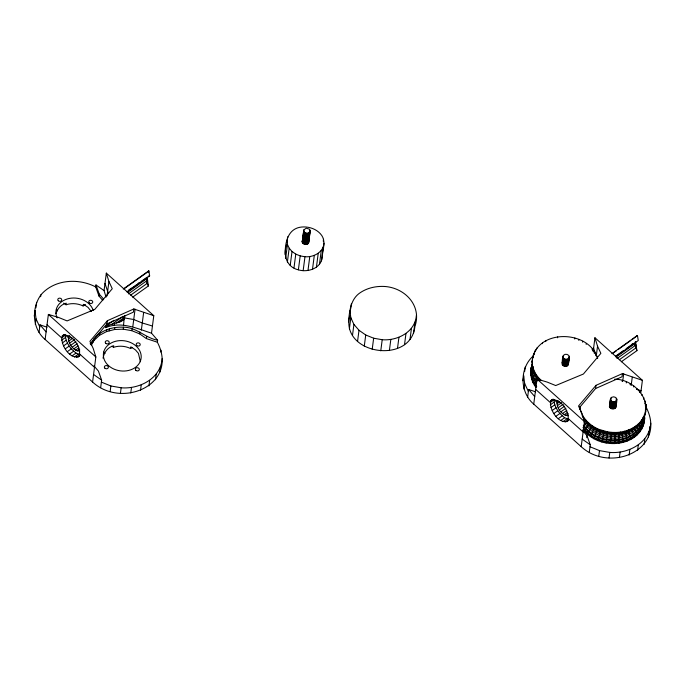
<?xml version="1.0" encoding="UTF-8"?>
<svg xmlns="http://www.w3.org/2000/svg" width="685" height="685" viewBox="0 0 685 685"><rect width="100%" height="100%" fill="white"/><g stroke="black" fill="none" stroke-linecap="round" stroke-linejoin="round"><path stroke-width="1.03" d="M628.642 430.463C628.059 433.751 631.399 436.225 630.834 439.41C615.361 447.433 594.092 443.726 583.295 429.735M643.352 416.668L644.311 416.249L644.645 414.853C640.227 426.156 627.803 432.098 616.217 432.449L616.012 433.759L607.381 433.16L599.11 430.796L599.238 429.469C589.716 425.633 581.205 417.465 579.767 406.933L579.733 408.363M593.946 438.794L597.294 429.101M132.685 297.153L148.328 286.005L146.624 280.893L146.676 278.05M621.304 361.791L636.947 350.643L635.235 345.523L635.286 342.688M625.508 431.892L627.152 441.097M128.369 293.899L146.624 280.893L146.753 278.024M616.979 358.538L635.235 345.523L635.415 341.704L636.947 350.643M604.076 431.858L601.858 442.013M620.499 432.064L620.276 433.374C617.014 432.817 608.306 435.694 607.544 431.85L599.238 429.469M607.706 432.689L606.097 442.981M535.833 387.171C530.601 380.714 529.291 371.501 532.408 363.803L532.074 365.199M534.677 385.638L535.884 383.172C532.75 378.317 531.312 372.34 532.433 366.629L531.44 367.151C530.104 373.967 532.305 381.16 536.723 386.443M532.553 357.416L532.271 365.799L532.142 360.875L532.108 362.322C533.838 328.757 588.98 328.594 597.671 358.503M535.884 383.172L536.578 382.718C533.521 377.992 532.117 372.152 533.204 366.578M630.834 439.41C638.805 435.283 644.91 426.926 644.611 417.73L643.78 416.994C640.595 445.627 596.935 447.759 583.346 425.727L584.04 425.282C597.2 446.474 638.951 444.899 642.95 417.567M644.611 417.73C641.425 446.791 597.397 449.377 583.029 427.483M645.604 407.721L645.279 412.901L645.493 412.447L645.612 411.497L644.311 416.249M614.616 379.207C635.457 378.976 655.947 403.825 640.783 422.414C626.201 439.599 595.907 436.944 583.526 418.449L583.586 417.062M130.698 295.124L147.215 283.35L147.592 280.353L146.992 277.887M619.317 359.762L635.834 347.989L636.202 344.992M148.602 272.604L148.825 270.806L123.257 289.027M123.985 319.544L119.721 321.993L108.906 325.152L107.254 323.671L105.747 327.601C121.254 321.077 136.803 328.457 151.513 333.175L157.619 340.24L157.362 342.226C179.17 384.225 122.153 409.33 92.586 382.033L45.124 339.477C32.092 328.543 31.407 308.233 40.877 294.884C54.218 279.352 78.287 277.819 95.729 286.955L98.974 296.048L102.784 300.458M35.903 307.882L36.622 302.316M35.312 324.425L36.04 318.859L34.969 310.493M40.638 296.733L40.877 294.884M39.028 332.413L40.004 324.861L46.957 327.156M45.124 339.477L48.378 314.415L58.542 317.438L67.087 320.914L94.778 309.389L112.263 288.719L108.924 281.535L106.329 273.118L153.791 315.674L151.513 333.175M55.956 313.627C57.523 308.729 60.914 304.491 66.265 303.181L66.051 304.765C71.608 302.907 77.842 303.395 83.099 305.947L85.565 304.628M83.099 305.947L83.305 304.363L84.238 304.739L88.074 307.419L91.336 311.564M95.729 286.955L95.986 284.96L104.06 290.611L106.072 297.162M92.817 342.568L93.074 340.582M98.974 296.048L99.231 294.053L95.986 284.96M91.396 345.043L93.991 340.505L94.256 338.518C101.397 330.093 112.7 326.642 123.48 327.19C136.546 327.19 145.288 337.945 157.619 340.24M104.06 290.611L106.329 273.118M92.586 382.033L95.84 356.979L93.246 348.562L89.906 341.37L107.391 320.7L133.823 308.961L153.791 315.674M93.991 340.505L99.462 335.35L99.727 333.364M107.048 295.963L108.924 281.535M90.163 343.759L106.98 323.885L107.391 320.7M99.462 335.35L106.492 331.6L106.749 329.605M100.661 387.684L101.637 380.132L98.392 371.039L93.948 365.893M103.024 358.135C104.12 352.433 107.665 347.201 113.719 345.745L113.513 347.329C119.062 345.471 125.304 345.959 130.552 348.511L132.196 347.629M109.189 330.898L109.446 328.911M114.241 325.401L114.506 323.354M106.492 331.6L114.592 329.494L114.857 327.498M110.157 391.546L110.876 385.98L101.38 382.119M123.557 325.058L124.353 316.47M124.559 317.343L124.807 315.46M114.592 329.494L123.223 329.177L123.48 327.19M120.432 393.353L121.151 387.778C139.26 389.371 160.864 378.488 162.131 358.58M133.823 308.961L133.412 312.146L106.98 323.885M157.362 342.226L146.427 338.604L139.697 333.895L131.785 330.684L132.042 328.697M132.804 326.685L135.073 309.183M130.552 348.511L130.758 346.918L131.691 347.304L135.527 349.984L138.43 353.34L140.365 361.706M130.784 392.976L131.503 387.41M139.697 333.895L139.963 331.908M141.35 330.153L143.627 312.66M146.427 338.604L146.684 336.618M140.511 390.45L141.23 384.884M148.936 385.938L149.664 380.372M155.504 379.755L156.231 374.19M160.829 352.064L161.069 350.215M159.759 372.323L160.487 366.758M285.157 254.512C284.969 240.23 288.959 225.699 306.015 227.009C312.163 227.557 318.217 230.4 321.804 235.554C326.154 242.088 322.532 249.991 322.215 257.08C321.342 268.237 307.873 272.818 298.377 269.822C286.818 267.347 282.794 254.914 286.698 244.742M286.955 242.755L287.726 236.787M285.645 258.399L287.46 244.485L286.964 240.589M287.375 262.115L289.181 248.193L287.46 244.485M290.209 265.395L292.015 251.481L289.181 248.193M293.968 268.023L295.774 254.109L292.015 251.481M298.377 269.822L300.193 255.899L295.774 254.109M303.207 239.827L302.659 240.341L303.883 229.86L306.204 228.208L309.252 229.09L310.125 230.956L308.815 242.105L307.77 243.92L305.399 244.536L302.565 243.004L302.171 241.642L303.181 236.368M302.256 242.344L302.821 236.984M309.243 237.43C309.808 239.399 307.633 240.649 305.921 240.452C300.535 239.921 303.755 233.028 303.883 229.86M303.292 236.428L303.823 232.335M302.565 243.004L302.779 238.363M303.198 238.988L303.832 231.188M303.078 243.595L303.592 239.622L303.087 239.031M303.686 239.553L304.619 232.395L304.131 231.83M303.746 244.066L305.262 232.84L304.619 232.395M304.542 244.391L306.024 233.148L305.262 232.84M305.399 244.536L306.846 233.294L308.455 233.063L309.997 231.616M306.263 244.511L307.676 233.268M303.155 270.661L304.971 256.738C313.387 257.474 323.431 252.414 324.022 243.158M307.068 244.297L308.455 233.063M309.132 232.703L308.199 239.861L309.106 237.447M307.77 243.92L308.293 239.947M308.541 239.75L308.798 237.763M309.209 233.739L309.74 229.655M308.721 239.365L309.654 232.206M308.318 243.406L308.841 239.433M309.243 236.428L310.04 230.288M308.678 242.79L310.125 230.956M307.976 270.489L309.783 256.567M312.497 269.308L314.304 255.394M316.419 267.21L318.225 253.296M319.467 264.341L321.274 250.419M323.269 241.257L323.525 239.27M321.445 260.882L323.251 246.96M348.494 321.916C349.504 311.281 350.463 299.062 360.336 292.615C367.348 287.948 375.74 286.082 384.088 286.441C404.527 287.46 422.183 305.424 414.913 326.514C410.717 365.054 340.385 354.428 349.675 316.068M350.129 313.071L350.395 311.05M350.66 309.021L351.319 303.96M349.384 328.886L350.831 317.746L349.941 310.776M352.475 335.539L353.922 324.399L350.831 317.746M357.553 341.421L359 330.281L353.922 324.399M364.283 346.13L365.73 334.991L359 330.281M372.203 349.35L373.65 338.21L365.73 334.991M380.766 350.848L382.213 339.717C397.291 341.036 415.298 331.968 416.36 315.374M389.388 350.54L390.835 339.4M397.497 348.434L398.935 337.294M404.518 344.675L405.965 333.535M409.99 339.52L411.437 328.389M413.534 333.33L414.982 322.19M644.876 403.302L646.238 404.878L645.972 406.864C667.789 448.863 610.772 473.969 581.197 446.671L533.743 404.107C519.641 392.334 519.495 368.102 533.144 356.08M524.641 371.595L525.241 366.954M523.931 389.063L524.659 383.497L523.588 375.132M530.695 372.015L531.038 370.585L532.819 369.84M527.638 397.052L528.623 389.491L535.576 391.794M533.521 354.059L533.392 355.01L534.531 352.604M530.858 375.508L530.824 371.065M535.028 350.857L534.908 351.807L537.066 347.86M531.586 378.985L531.92 377.529L536.09 374.721M532.904 368.795L532.305 364.369L532.99 369.258L532.904 368.795L534.266 372.64L536.072 375.885L539.026 379.216L536.072 375.885L536.124 374.498L534.309 371.244L534.266 372.64M532.861 382.384L533.195 380.911L537.211 377.7L536.458 375.714M533.743 404.107L536.997 379.053L547.161 382.076L555.706 385.552L583.397 374.027L600.873 353.357L597.543 346.173L594.948 337.756L642.41 380.312L640.8 392.702M542.409 343.664L542.537 342.714M536.124 374.498L538.436 377.563L538.367 378.933M545.757 341.592L545.885 340.642M557.539 337.799L557.667 336.849M562.197 362.725C562.351 359.634 562.214 353.058 567.094 354.402C571.067 355.506 568.627 360.456 568.567 363.17M562.282 363.401L563.121 355.935M562.933 359.437L563.464 355.344M563.079 357.262L562.445 365.062L562.145 364.42M562.933 365.627L563.858 358.46L563.37 357.895M563.575 366.073L564.508 358.914L563.858 358.46M564.337 366.381L565.262 359.223L564.508 358.914M565.159 366.526L566.084 359.368L568.37 358.777L569.363 357.031M565.99 366.501L566.915 359.342M567.694 359.137L566.76 366.295L567.437 365.936L568.37 358.777M568.096 364.42L568.892 358.281M569.278 356.363L568.302 364.848L568.439 364.189M574.732 338.989L574.852 338.039M578.808 340.394L578.928 339.443M582.644 342.2L582.772 341.258M586.189 344.392L586.317 343.442M592.148 349.735L592.268 348.785M593.21 351.165L594.948 337.756M581.197 446.671L584.459 421.617L581.865 413.201L578.525 406.008L596.01 385.338L622.442 373.599L642.41 380.312M594.58 351.85L594.263 353.332M584.451 431.267L584.759 429.769L588.903 424.614C600 437.064 621.458 439.017 634.036 427.74L637.204 433.399L637.136 434.915M585.889 420.128L585.829 421.498L586.48 421.772M596.267 356.054L597.543 346.173M586.754 437.664L587.011 435.677L582.567 430.531M587.216 434.084C587.49 430.856 591.283 429.255 591.566 425.933M588.663 422.945L588.586 424.298L595.676 429.058L599.401 430.814L603.536 431.79M579.459 407.601L595.59 388.523L596.01 385.338M590.401 436.61L594.272 428.082L592.242 426.472M591.849 425.471L591.763 426.815L592.705 426.678M589.271 452.323L590.256 444.771L587.011 435.677M594.374 427.714L596.053 428.75L595.676 429.058L595.393 427.654M597.791 440.609L600.548 431.481M598.776 456.184L599.495 450.619L589.999 446.757M603.305 430.874L603.339 432.175M609.65 405.289C610.224 402.532 609.222 396.512 613.726 396.82C618.675 397.206 616.32 403.414 615.901 406.385M609.607 406.984L610.583 398.499M610.258 403.02L610.926 397.908M610.832 400.46L609.898 407.618L611.037 408.637L611.962 401.478L610.446 399.158M610.386 408.183L611.32 401.025M611.799 408.945L612.724 401.787L611.962 401.478M612.621 409.091L613.546 401.932L615.832 401.341L616.825 399.595M613.443 409.065L614.376 401.907M614.222 408.859L615.156 401.701M610.421 443.512L611.414 433.143M616.217 432.449L611.868 432.381L611.688 433.691L611.628 433.211M615.832 401.341L614.899 408.5L615.764 407.412M616.175 400.331L616.44 398.285M615.421 408.003L616.354 400.845M609.051 457.991L609.77 452.417C627.871 454.001 649.483 443.126 650.75 423.219M615.943 405.066L616.74 398.927M622.442 373.599L622.031 376.784L595.59 388.523M622.194 381.554L622.314 380.603M622.751 381.057L623.692 373.822M614.77 443.589L615.13 433.203M626.261 382.958L626.39 382.007M619.052 443.204L618.795 432.877M619.403 457.614L620.122 452.049M630.106 384.764L630.226 383.823M623.204 442.364L622.151 432.971L632.161 429.221L632.281 428.271M620.276 433.374L624.412 432.543L624.651 431.233M631.168 385.569L632.246 377.298M633.651 386.957L633.771 386.006M628.599 429.957L628.342 431.276L624.001 432.518L623.701 432.124M636.836 389.474L636.956 388.532M629.121 455.088L629.849 449.523M639.61 392.3L639.73 391.349M634.182 437.338L634.267 435.814L631.501 429.812M635.629 426.198L635.337 427.543L634.618 427.654L636.048 426.481M641.913 395.356L642.042 394.414M638.583 423.784L638.283 425.128L637.487 425.308M643.849 397.668L643.523 399.141M639.653 432.184L639.713 430.685L636.605 426.601L638.386 423.981M641.1 421.052L640.783 422.414L639.918 422.662M637.555 450.576L638.283 445.01M645.133 401.067L645.681 409.459M641.682 429.195L641.734 427.705L639.199 425.137L640.569 422.234L643.241 424.52L643.198 425.993M641.888 419.768L642.804 419.434L643.129 418.055M644.414 415.684L644.448 414.254L644.576 419.177L644.534 414.733M645.861 404.544L645.518 405.982M645.895 408.988L646.024 408.037M644.165 422.636L644.2 421.172L642.658 420.025M644.123 444.394L644.85 438.828M648.378 436.961L649.097 431.396M34.25 316.059L35.278 310.947M302.821 237.678L302.95 237.019M302.171 241.642L302.308 240.966M522.869 380.697L523.691 376.613M568.43 364.882L568.276 362.04M607.441 433.117L595.274 428.604M532.425 358.366L533.153 355.849M532.759 358.041L533.238 356.371M531.825 366.038L531.106 368.556L531.44 367.151M644.285 421.686C637.273 447.716 597.894 448.786 583.414 428.784M78.15 357.108L79.314 356.003C81.284 347.038 72.884 334.64 63.38 334.974L62.215 336.07C59.826 344.29 70.444 361.021 79.7 356.003M146.624 280.893L147.104 277.185M566.769 421.746L567.933 420.641C569.903 411.676 561.503 399.278 551.999 399.612L550.834 400.708C548.437 408.928 559.063 425.659 568.319 420.641M557.265 400.948C555.886 407.224 561.76 415.898 568.413 415.667M635.235 345.523L635.723 341.824M632.161 429.221L631.382 429.658L638.463 424.726L643.01 419.006M533.478 355.532L534.608 353.143M124.413 318.457L122.29 320.751M90.711 344.709L94.256 338.518M108.906 325.152L105.747 327.601L107.34 324.818M562.522 361.646C560.244 365.225 567.154 367.657 568.533 364.086M609.984 404.21C607.115 409.142 618.187 409.895 615.738 404.604M615.892 407.447L614.993 408.577M639.199 425.137C627.126 444.325 594.392 441.577 584.04 422.02M105.747 327.601L108.067 324.51L113.941 320.323M584.665 420.256L586.257 423.116L584.04 425.282M636.605 426.601C623.855 441.619 597.123 439.128 586.257 423.116M69.459 335.539L68.646 336.309C67.267 342.586 73.149 351.259 79.802 351.028M147.438 272.125L148.825 270.806L149.647 275.884L127.042 291.99M615.661 356.628L638.266 340.522L637.444 335.444L632.64 339.195M124.422 288.531L146.581 272.733M62.215 336.07L64.536 334.426M69.887 336.378L68.243 337.559L65.503 335.102L61.641 337.851L47.034 324.758M128.155 290.44L131.631 287.965M137.719 283.624L139.457 282.391M132.325 287.717L136.675 284.617M141.016 281.518L146.23 277.802M127.461 292.418L146.581 278.786M61.684 340.188L65.546 337.44L65.503 335.102M62.344 342.928L66.205 340.171L65.546 337.44M68.269 339.195L70.838 337.362M68.731 341.104L73.03 338.048M63.585 345.874L67.447 343.125L66.205 340.171M69.596 343.168L74.588 339.623M65.306 348.836L69.168 346.079L67.447 343.125M70.812 345.24L75.864 341.635M72.276 347.184L77.199 343.673M67.404 351.602L71.266 348.853L75.992 353.083L80.35 354.702L76.489 357.45M73.903 348.853L78.133 345.839M69.733 353.991L73.595 351.242M75.581 350.146L78.869 347.809M111.86 324.296L123.112 316.273M77.199 350.968L79.725 349.17M116.459 322.986L124.79 317.052M72.13 355.84L75.992 353.083M119.721 321.993L124.627 318.499M74.434 357.022L78.295 354.265M611.876 353.666L637.444 335.444M613.041 353.169L616.449 350.737M618.153 349.521L630.936 340.411M550.834 400.708L553.155 399.055M558.506 401.016L556.854 402.189L554.122 399.74L550.252 402.489L535.653 389.397M631.544 344.546L633.291 343.305M615.729 356.072L623.547 350.497M626.158 348.639L633.111 343.682M616.072 357.056L635.201 343.425M550.295 404.826L554.165 402.078L554.122 399.74M550.963 407.566L554.824 404.809L554.165 402.078M556.888 403.833L559.457 402.001M557.35 405.743L561.649 402.686M552.196 410.512L556.057 407.763L554.824 404.809M558.215 407.806L563.198 404.253M553.925 413.475L557.787 410.717L556.057 407.763M559.422 409.878L564.483 406.274M560.895 411.822L565.819 408.311M556.023 416.24L559.885 413.492L564.611 417.722L568.97 419.331L565.108 422.088M562.522 413.492L566.752 410.478M558.352 418.629L562.214 415.881M564.2 414.785L567.48 412.447M565.81 415.607L568.344 413.808M560.75 420.479L564.611 417.722M563.053 421.66L566.915 418.903M589.168 424.503L589.691 424.298M307.591 240.324L305.912 240.563L303.592 239.622M148.148 276.192L149.647 275.884M624.532 432.175L616.089 433.399L607.424 432.8M599.11 430.796L599.683 430.463L602.569 431.456M607.544 431.85L611.868 432.381M306.024 233.148L306.846 233.294M300.193 255.899L304.971 256.738M565.262 359.223L566.084 359.368M373.65 338.21L382.213 339.717M612.724 401.787L613.546 401.932M124.636 317.926L133.738 319.527L142.283 322.995L152.447 326.017M123.223 329.177L131.785 330.684M599.495 450.619L609.77 452.417M110.876 385.98L121.151 387.778M636.999 389.448L641.066 390.655M616.012 433.759L615.729 433.28M597.286 429.94C591.198 426.455 585.247 422.02 582.104 415.572M582.181 439.119L590.256 444.771M63.688 303.113L66.051 304.765M111.938 346.233L113.513 347.329M93.562 374.481L101.637 380.132M536.997 379.053L584.459 421.617M568.507 418.86L583.115 431.961L582.533 430.086M48.378 314.415L95.84 356.979M79.888 354.222L94.496 367.323M538.436 377.563L541.201 380.389M540.388 380.629L535.995 375.449L534.189 372.195M528.623 389.491L534.72 396.555M99.231 294.053L103.675 299.208M103.829 352.013L105.019 353.392M56.367 309.449L57.557 310.827M40.004 324.861L46.109 331.917M557.787 410.717L559.885 413.492M69.168 346.079L71.266 348.853M592.722 350.497L593.878 352.03M584.245 418.809L585.923 421.035M536.535 386.991L532.99 381.434L531.706 378.034L531.192 374.07L534.351 372.503L535.011 375.645L537.4 380.937M537.211 377.7L538.401 379.832M524.659 383.497L528.366 391.486M108.41 293.668L104.985 283.453M36.04 318.859L39.747 326.848M533.033 367.845L534.728 372.272M593.604 348.091L595.907 355.575M579.638 407.883L580.007 409.621M147.592 280.353L148.328 286.005M649.757 426.695L650.031 428.784M609.385 406.308L609.479 407.001M635.415 341.704L635.834 347.989M146.864 278.119L147.215 283.35M57.129 317.857A18.992 15.173 7.4 0 1 69.245 298.454A18.992 15.173 7.4 0 1 93.246 310.588M108.521 365.627A18.992 15.173 7.4 0 0 140.425 361.012A18.992 15.173 7.4 0 0 117.906 340.813A18.992 15.173 7.4 0 0 108.521 365.627M58.319 300.783A1.995 1.593 7.4 0 0 61.676 300.295A1.995 1.593 7.4 0 0 59.304 298.172A1.995 1.593 7.4 0 0 58.319 300.783M104.899 368.205A1.995 1.593 7.4 0 0 108.256 367.725A1.995 1.593 7.4 0 0 105.884 365.593A1.995 1.593 7.4 0 0 104.899 368.205M89.315 302.933A1.995 1.593 7.4 0 0 92.672 302.445A1.995 1.593 7.4 0 0 90.3 300.313A1.995 1.593 7.4 0 0 89.315 302.933M105.773 343.348A1.995 1.593 7.4 0 0 109.138 342.86A1.995 1.593 7.4 0 0 106.766 340.736A1.995 1.593 7.4 0 0 105.773 343.348M136.769 345.488A1.995 1.593 7.4 0 0 140.134 345.009A1.995 1.593 7.4 0 0 137.762 342.877A1.995 1.593 7.4 0 0 136.769 345.488M135.895 370.354A1.995 1.593 7.4 0 0 139.252 369.866A1.995 1.593 7.4 0 0 136.88 367.742A1.995 1.593 7.4 0 0 135.895 370.354"/></g></svg>
